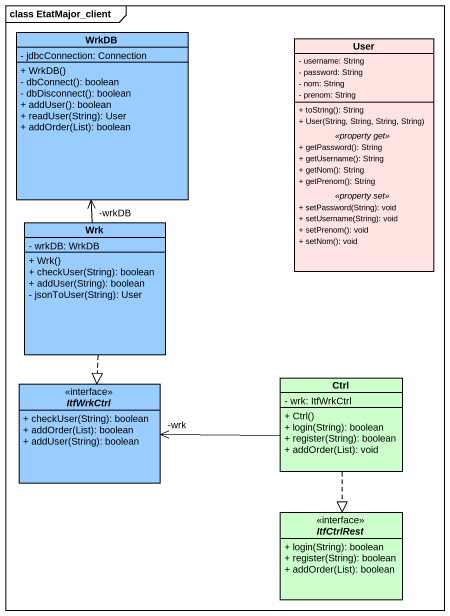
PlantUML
@startuml
mainframe class EtatMajor_client
hide circle
hide empty members
skinparam classAttributeIconSize 0
class WrkDB #99CCFF {
  - jdbcConnection: Connection
  + WrkDB()
  - dbConnect(): boolean
  - dbDisconnect(): boolean
  + addUser(): boolean
  + readUser(String): User
  + addOrder(List): boolean
}
class User #FFE4E1 {
  - username: String
  - password: String
  - nom: String
  - prenom: String
  --
  + toString(): String
  + User(String, String, String, String)
  .. <<property get>> ..
  + getPassword(): String
  + getUsername(): String
  + getNom(): String
  + getPrenom(): String
  .. <<property set>> ..
  + setPassword(String): void
  + setUsername(String): void
  + setPrenom(): void
  + setNom(): void
}
class Wrk #99CCFF {
  - wrkDB: WrkDB
  + Wrk()
  + checkUser(String): boolean
  + addUser(String): boolean
  - jsonToUser(String): User
}
interface ItfWrkCtrl #99CCFF {
  + checkUser(String): boolean
  + addOrder(List): boolean
  + addUser(String): boolean
}
class Ctrl #CCFFCC {
  - wrk: ItfWrkCtrl
  + Ctrl()
  + login(String): boolean
  + register(String): boolean
  + addOrder(List): void
}
interface ItfCtrlRest #CCFFCC {
  + login(String): boolean
  + register(String): boolean
  + addOrder(List): boolean
}
Wrk -up-> "-wrkDB" WrkDB
Wrk ..|> ItfWrkCtrl
Ctrl -left-> "-wrk" ItfWrkCtrl
Ctrl ..|> ItfCtrlRest
@enduml
